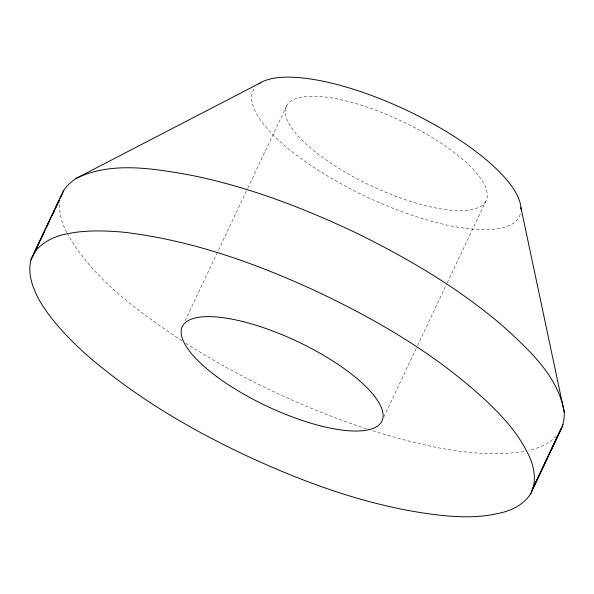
<?xml version="1.0" encoding="UTF-8"?>
<svg xmlns="http://www.w3.org/2000/svg" width="594" height="594" viewBox="0 0 594 594"><rect width="100%" height="100%" fill="white"/><g stroke="black" fill="none" stroke-linecap="round" stroke-linejoin="round"><path stroke-width="0.45" stroke-dasharray="2.97 2.23" d="M185.15 320.663L247.342 189.092M247.735 188.253L286.954 105.287M383.843 416.936L417.114 346.54M417.515 345.701L446.829 283.687M447.223 282.848L485.647 201.559A110.439 35.774 25.3 0 0 352.428 102.569A110.439 35.774 25.3 0 0 320.834 156.14A110.439 35.774 25.3 0 0 485.647 201.559M556.378 436.026C549.183 443.763 539.033 448.218 528.749 450.252M523.893 451.618C472.453 458.82 420.708 445.389 371.777 430.457M366.543 428.868C302.561 407.521 240.993 378.623 184.185 342.226M181.964 340.808C138.84 311.828 93.8 280.175 67.694 234.11M66.788 232.499C61.679 223.077 58.888 212.355 59.69 201.641M520.27 214.144A147.245 47.698 25.3 0 1 363.78 195.523A147.245 47.698 25.3 0 1 255.279 87.192"/><path stroke-width="0.89" d="M59.125 200.312L30.925 259.972C27.331 274.48 33.116 289.137 40.154 301.774C52.413 321.807 68.904 338.803 86.219 354.544C134.096 396.124 189.144 428.809 246.421 455.695C305.732 483.197 368.221 505.947 433.316 514.426C455.041 517.114 477.576 518.473 498.982 513.231C511.315 510.862 523.411 504.722 530.479 494.163L560.246 431.192C563.246 425.259 564.404 419.067 564.3 412.436L520.923 207.596M530.479 494.163C537.86 480.331 533.754 463.587 526.306 450.571C516.023 430.553 500.185 413.877 483.791 398.656C435.098 353.965 377.331 320.151 317.812 291.966C256.036 263.253 190.748 239.961 122.78 232.106C101.819 230.346 80.376 229.908 59.942 235.506C47.505 239.449 35.18 247.037 30.925 259.972M62.363 193.882C64.427 187.051 70.448 182.573 75.943 178.475L260.469 82.818M33.754 253.497L63.521 190.518M59.912 198.656L60.692 197M32.596 256.853L39.642 241.936M40.429 240.28L44.342 231.994M46.302 227.851L49.042 222.052M52.175 215.422L54.529 210.454M55.309 208.798L59.229 200.512M61.189 196.369L61.969 194.706M531.637 490.807L561.404 427.829M533.308 487.681L563.075 424.71M61.108 196.22L61.947 194.661M559.184 432.387L560.246 431.192M75.943 178.475C110.722 161.405 151.596 168.31 188.305 174.703C247.104 186.219 303.489 207.885 357.491 233.539C409.236 259.088 459.474 288.706 503.326 326.44C529.12 349.933 558.419 376.396 564.3 412.436M258.969 83.799A147.245 47.698 25.3 0 1 408.821 111.316A147.245 47.698 25.3 0 1 520.975 209.326M216.647 376.544A110.439 35.774 25.3 0 0 381.459 421.963A110.439 35.774 25.3 0 0 248.24 322.98A110.439 35.774 25.3 0 0 216.647 376.544"/></g></svg>
